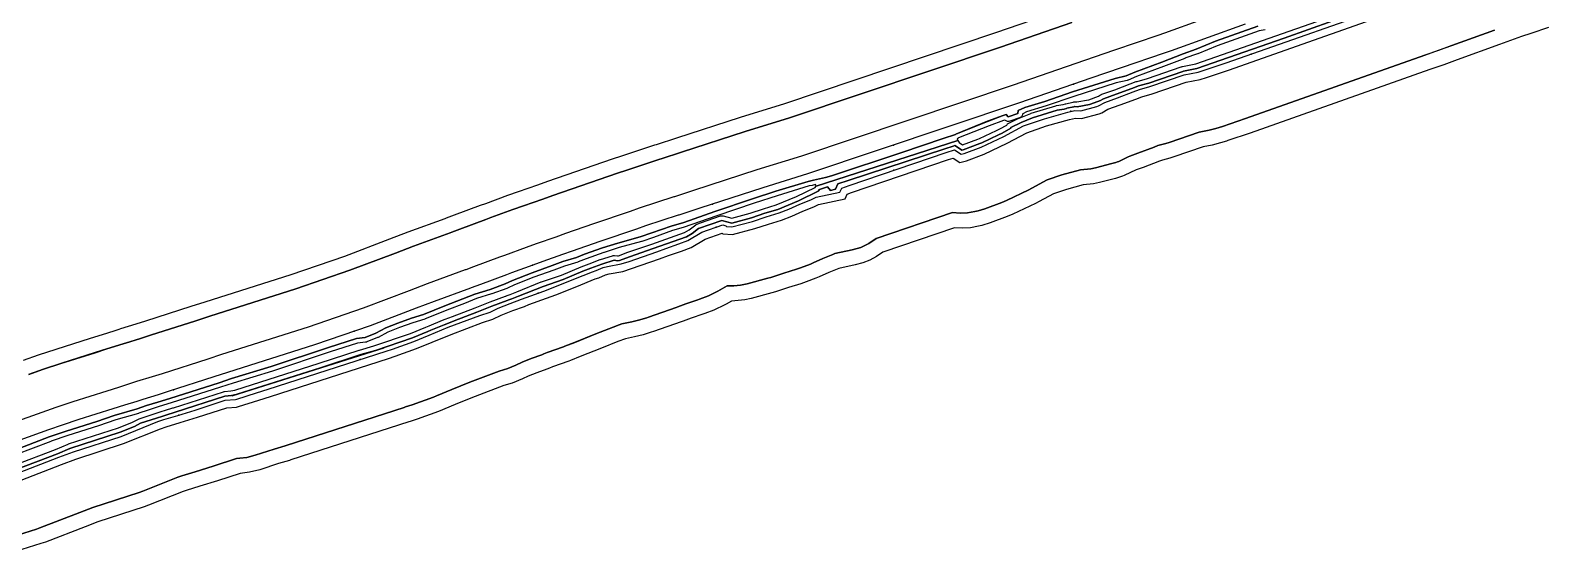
# Model space of a CAD drawing. Header units: inches. Extents: x 87989 to 118156, y 435697 to 451526.
# Drawn here: x 94547 to 95346, y 445001 to 445274 of the extents above; entities that cross this region are included whole.
import ezdxf

# ---------------------------------------------------------------- set-up
doc = ezdxf.new("R2010")
doc.units = ezdxf.units.IN
doc.header["$MEASUREMENT"] = 0
for name, color, linetype, true_color in [('As_waterkering_BWK', 7, 'Continuous', 0x7b8981), ('Beschermingszone_BWK', 7, 'Continuous', 0xcf890d), ('Grens_bebouwingsvrije_zone_BWK', 7, 'Continuous', 0x6789ae), ('Kernzone_BWK', 7, 'Continuous', 0xcb89af), ('Kunstwerken_BWK', 7, 'Continuous', 0xc78952), ('Referentiepunten_BWK', 7, 'Continuous', 0x178980)]:
    doc.layers.add(name, color=color, linetype=linetype, true_color=true_color)

msp = doc.modelspace()

# ---------------------------------------------------------------- linework, layer by layer
at = {"layer": 'As_waterkering_BWK'}
for points in [[(94541.014, 445040.9701), (94562.1417, 445049.1646), (94569.8109, 445052.0042), (94594.8661, 445060.1875), (94614.2106, 445067.9326), (94617.4101, 445068.9786), (94624.7831, 445071.242), (94633.8471, 445074.048), (94649.6746, 445079.2143), (94655.1511, 445079.5965), (94655.7426, 445079.7037), (94666.0613, 445083.0917), (94672.2264, 445084.9404), (94734.2878, 445104.9413), (94737.6759, 445106.1113), (94748.7992, 445110.0594), (94756.9288, 445113.4825), (94766.9649, 445117.5662), (94783.6143, 445123.7926), (94788.9822, 445125.4717), (94793.2235, 445127.5401), (94799.5858, 445130.0986), (94805.5712, 445132.2671), (94807.9152, 445133.2119), (94817.2383, 445136.5385), (94822.135, 445138.417), (94833.0351, 445142.7847), (94842.8904, 445146.7844), (94844.7212, 445147.3532), (94848.4098, 445148.9103), (94850.7377, 445149.5368), (94857.8486, 445150.856), (94862.1212, 445152.1851), (94876.6614, 445157.2425), (94881.4187, 445159.0507), (94888.2344, 445161.3866), (94892.9757, 445163.1529), (94900.3402, 445167.5996), (94911.3167, 445171.3872), (94912.9658, 445170.918), (94913.2629, 445170.5968), (94916.1763, 445170.3448), (94927.0242, 445173.2552), (94934.1451, 445175.5787), (94940.9965, 445177.6854), (94946.1213, 445179.6927), (94951.8873, 445182.2858), (94957.6099, 445184.5926), (94960.4551, 445185.9074), (94972.8963, 445188.5707), (94973.9227, 445190.7904), (94977.7893, 445192.141), (95028.8263, 445209.556), (95033.1471, 445210.9457), (95036.7227, 445208.5772), (95038.3795, 445208.9761), (95047.2515, 445212.2793), (95059.1355, 445217.8936), (95069.5749, 445223.5765), (95080.4976, 445227.2575), (95092.7533, 445230.7473), (95096.4496, 445231.5913), (95099.5867, 445231.4089), (95108.0858, 445233.6174), (95109.0289, 445233.9365), (95112.2348, 445235.8241), (95119.0128, 445238.2452), (95127.2447, 445241.3144), (95130.4412, 445242.5412), (95135.9877, 445244.0895), (95153.9673, 445250.25), (95161.3573, 445251.6747), (95164.5769, 445252.6907), (95176.065, 445256.5634), (95270.2035, 445289.8368)], [(95186.1331, 445276.9119), (95147.1511, 445262.9926), (95143.5676, 445261.6885), (95120.8216, 445253.9657), (95104.9669, 445248.5704), (95067.4871, 445235.58), (94955.9211, 445198.1688), (94932.3777, 445190.9199), (94899.2988, 445180.1988), (94888.2091, 445176.528), (94887.9176, 445176.4951), (94870.7486, 445170.8195), (94866.0553, 445169.2119), (94846.7753, 445162.5976), (94832.1443, 445157.5697), (94827.0466, 445155.7537), (94816.7597, 445152.1635), (94811.4179, 445150.2865), (94800.2078, 445146.1614), (94797.5275, 445145.1624), (94783.9793, 445140.1358), (94779.0607, 445138.2558), (94778.6695, 445138.1906), (94759.4878, 445131.1548), (94750.1755, 445127.6095), (94725.842, 445118.3578), (94696.5657, 445108.2607), (94650.9212, 445093.8044), (94643.7263, 445091.4877), (94619.6202, 445083.7563), (94614.3257, 445082.1155), (94606.2966, 445079.6398), (94603.1762, 445078.6006), (94596.7352, 445076.5942), (94590.5785, 445074.6467), (94572.7631, 445069.0186), (94563.9823, 445066.108), (94556.6497, 445063.5734), (94541.6177, 445058.1117)]]:
    msp.add_lwpolyline(points, dxfattribs=at)
at = {"layer": 'Beschermingszone_BWK'}
for points in [[(94543.6199, 445100.3311), (94551.4764, 445103.0477), (94560.7536, 445106.1224), (94578.8232, 445111.8329), (94585.0548, 445113.8039), (94591.2145, 445115.7229), (94593.9744, 445116.642), (94594.805, 445116.9083), (94602.8075, 445119.3758), (94607.8922, 445120.9516), (94631.7942, 445128.6176), (94639.0569, 445130.9559), (94684.3182, 445145.291), (94712.5509, 445155.0282), (94736.3074, 445164.0605), (94745.8346, 445167.6861), (94765.2851, 445174.8219), (94766.0217, 445175.0237), (94770.2341, 445176.6328), (94783.9343, 445181.7169), (94786.6635, 445182.7339), (94798.2194, 445186.9842), (94803.8698, 445188.9718), (94814.0771, 445192.5338), (94819.2631, 445194.3804), (94834.1102, 445199.4838), (94853.4087, 445206.1045), (94858.3094, 445207.7819), (94875.6767, 445213.5243), (94876.4814, 445213.7271), (94887.1589, 445217.261), (94920.6274, 445228.1065), (94943.9815, 445235.2994), (95054.9012, 445272.4939), (95092.299, 445285.4556)], [(94540.4215, 445008.2709), (94550.363, 445011.4135), (94552.2238, 445012.0679), (94573.1293, 445020.1762), (94580.009, 445022.7235), (94604.4906, 445030.7194), (94606.3885, 445031.4085), (94624.7996, 445038.7798), (94626.7762, 445039.426), (94633.9156, 445041.6178), (94643.2405, 445044.5064), (94655.6533, 445048.5562), (94657.3095, 445048.6718), (94660.9734, 445049.1467), (94665.4132, 445050.2507), (94675.3501, 445053.5134), (94681.1304, 445055.2466), (94681.7354, 445055.4348), (94743.7968, 445075.4357), (94744.4067, 445075.6393), (94747.92, 445076.8532), (94759.1685, 445080.8451), (94760.8291, 445081.4888), (94768.7861, 445084.8392), (94778.2385, 445088.6854), (94793.6784, 445094.4595), (94798.2366, 445095.8852), (94802.5706, 445097.6085), (94805.8168, 445099.1916), (94810.652, 445101.1361), (94816.1309, 445103.1211), (94817.1602, 445103.5148), (94818.9231, 445104.2254), (94827.6561, 445107.3414), (94828.3417, 445107.5952), (94833.452, 445109.5575), (94844.6292, 445114.0345), (94853.6275, 445117.6586), (94856.7771, 445118.7935), (94858.1919, 445119.3908), (94863.5029, 445120.376), (94867.0569, 445121.2552), (94871.3295, 445122.5843), (94872.3053, 445122.9057), (94886.8455, 445127.9631), (94887.6756, 445128.2652), (94891.9538, 445129.8913), (94898.2847, 445132.061), (94899.0563, 445132.3369), (94903.7976, 445134.1031), (94908.7374, 445136.4606), (94913.6733, 445139.4067), (94917.215, 445139.3477), (94920.7415, 445139.6814), (94924.2093, 445140.4037), (94935.0572, 445143.3141), (94936.6406, 445143.7844), (94943.5093, 445146.0257), (94950.1073, 445148.0544), (94952.3027, 445148.8207), (94957.4275, 445150.828), (94958.8359, 445151.4201), (94964.0445, 445153.7625), (94969.2002, 445155.8408), (94970.2829, 445156.3089), (94979.3853, 445158.2574), (94983.8848, 445159.5532), (94988.1155, 445161.5594), (94991.9661, 445164.2235), (95032.2482, 445177.9686), (95036.168, 445177.6089), (95040.1012, 445177.7664), (95043.9796, 445178.4386), (95045.6364, 445178.8375), (95049.1961, 445179.9244), (95058.068, 445183.2276), (95060.4932, 445184.2498), (95072.3772, 445189.864), (95073.9572, 445190.6664), (95082.0292, 445195.0606), (95089.6977, 445197.645), (95099.504, 445200.4113), (95104.9698, 445200.8799), (95107.3832, 445201.4053), (95115.8822, 445203.6138), (95118.0215, 445204.2528), (95118.9647, 445204.5719), (95119.6316, 445204.8061), (95124.643, 445207.1563), (95125.4305, 445207.6193), (95129.6417, 445209.1251), (95138.2136, 445212.3202), (95140.1843, 445213.0758), (95144.3224, 445214.2309), (95146.036, 445214.7632), (95161.9645, 445220.2209), (95167.2257, 445221.2352), (95170.6867, 445222.1118), (95174.1929, 445223.2214), (95186.1817, 445227.2615), (95280.534, 445260.6087), (95287.8546, 445263.1961), (95294.8308, 445265.6622), (95317.1588, 445273.766)], [(95345.693, 445275.1685), (95336.3384, 445272.0993), (95331.4243, 445270.4063), (95319.8805, 445266.2432), (95297.5284, 445258.1309), (95290.5205, 445255.6533), (95283.2, 445253.066), (95188.7925, 445219.6997), (95177.0351, 445215.7341), (95176.3139, 445215.4988), (95173.0943, 445214.4827), (95168.7401, 445213.3798), (95164.0283, 445212.4715), (95148.6291, 445207.1951), (95146.4733, 445206.5255), (95142.6986, 445205.4718), (95141.0443, 445204.8379), (95132.3846, 445201.6102), (95128.7269, 445200.277), (95122.3677, 445197.2885), (95121.5287, 445196.9939), (95120.5855, 445196.6748), (95117.8942, 445195.871), (95109.3952, 445193.6625), (95106.359, 445193.0014), (95100.9356, 445192.5269), (95092.072, 445190.003), (95085.2433, 445187.7017), (95077.7821, 445183.6401), (95075.7944, 445182.6306), (95063.9104, 445177.0163), (95060.8594, 445175.7304), (95051.9874, 445172.4272), (95047.5092, 445171.0598), (95045.8524, 445170.6608), (95041.7104, 445169.9063), (95037.5084, 445169.6435), (95033.3047, 445169.8762), (94995.521, 445156.9835), (94992.2329, 445154.6955), (94988.6913, 445152.8239), (94984.9484, 445151.3966), (94981.0599, 445150.4346), (94972.455, 445148.5351), (94967.1818, 445146.4017), (94962.1171, 445144.124), (94960.3452, 445143.3791), (94955.2204, 445141.3717), (94952.4584, 445140.4077), (94945.9259, 445138.3991), (94939.1223, 445136.1791), (94937.1303, 445135.5873), (94926.2823, 445132.6769), (94922.9486, 445131.9373), (94915.9763, 445131.3534), (94913.1343, 445129.7668), (94912.4757, 445129.3779), (94906.5903, 445126.6064), (94901.849, 445124.8402), (94900.8784, 445124.4931), (94894.6725, 445122.3663), (94890.5179, 445120.7871), (94889.4737, 445120.4071), (94874.9334, 445115.3497), (94873.7058, 445114.9454), (94869.4332, 445113.6162), (94864.9621, 445112.5102), (94860.1961, 445111.5532), (94856.1621, 445110.0688), (94847.6212, 445106.6151), (94836.3725, 445102.1098), (94831.2072, 445100.126), (94830.3446, 445099.8067), (94821.7638, 445096.745), (94820.1509, 445096.0949), (94818.856, 445095.5995), (94813.5078, 445093.6618), (94809.0667, 445091.8759), (94806.0773, 445090.418), (94800.6248, 445088.25), (94796.2755, 445086.8896), (94781.1478, 445081.2323), (94771.8461, 445077.4474), (94763.9335, 445074.1157), (94761.8445, 445073.3059), (94750.5637, 445069.3027), (94747.018, 445068.0775), (94746.2507, 445067.8214), (94684.1893, 445047.8205), (94683.4282, 445047.5837), (94677.7472, 445045.8802), (94667.9088, 445042.6499), (94662.3996, 445041.2749), (94657.5313, 445040.6678), (94645.6646, 445036.8827), (94636.2724, 445033.9728), (94629.1932, 445031.7996), (94627.5322, 445031.2565), (94609.362, 445023.9816), (94606.9744, 445023.1148), (94582.6408, 445015.1672), (94575.9648, 445012.6953), (94555.1167, 445004.6093), (94552.7757, 445003.786), (94542.7739, 445000.6249)], [(95094.8976, 445277.8894), (95057.4829, 445264.9218), (94946.4306, 445227.6829), (94923.0377, 445220.4785), (94889.6491, 445209.6585), (94878.9923, 445206.1313), (94878.1876, 445205.9285), (94860.861, 445200.1999), (94856.0029, 445198.5368), (94836.7082, 445191.9174), (94821.9054, 445186.8295), (94816.7375, 445184.9892), (94806.5139, 445181.4214), (94800.9268, 445179.4565), (94789.4418, 445175.2318), (94786.7226, 445174.2185), (94773.0537, 445169.1462), (94768.7675, 445167.5088), (94768.0306, 445167.3078), (94748.6352, 445160.1925), (94739.1521, 445156.5834), (94715.2773, 445147.506), (94686.8306, 445137.695), (94641.4906, 445123.3351), (94634.2418, 445121.0012), (94610.298, 445113.3218), (94605.1702, 445111.7327), (94597.1623, 445109.2635), (94596.5021, 445109.0518), (94593.6682, 445108.1081), (94587.4508, 445106.1712), (94581.2346, 445104.205), (94563.2171, 445098.5114), (94554.0417, 445095.4703), (94546.2927, 445092.7911)]]:
    msp.add_lwpolyline(points, dxfattribs=at)
for points in [[(94539.2051, 445045.248, 0), (94560.4766, 445053.3457, 0), (94566.9961, 445056.166, 0), (94567.2227, 445056.252, 0), (94593.6172, 445064.7246, 0), (94600.9043, 445067.7227, 0), (94604.0625, 445069.3184, 0), (94604.4141, 445069.4648, 0), (94612.8125, 445072.209, 0), (94616.0293, 445073.2617, 0), (94618.2129, 445073.9746, 0), (94618.2813, 445073.9961, 0), (94622.0449, 445075.1094, 0), (94622.5449, 445075.2617, 0), (94648.7617, 445083.6504, 0), (94649.0898, 445083.7305, 0), (94649.2773, 445083.7559, 0), (94652.5313, 445084.0801, 0), (94654.7109, 445084.5645, 0), (94699.0156, 445098.6641, 0), (94720.1328, 445105.543, 0), (94720.2344, 445105.5723, 0), (94727.9141, 445107.7207, 0), (94747.1875, 445114.2637, 0), (94755.1934, 445117.6348, 0), (94756.875, 445118.3418, 0), (94763.8789, 445121.2148, 0), (94763.9531, 445121.2441, 0), (94765.3516, 445121.7676, 0), (94769.1855, 445123.2012, 0), (94781.1523, 445127.8652, 0), (94789.0273, 445130.959, 0), (94797.1016, 445133.9512, 0), (94797.166, 445133.9746, 0), (94797.9277, 445134.2813, 0), (94798.0332, 445134.3223, 0), (94799.5117, 445134.8574, 0), (94802.998, 445136.1699, 0), (94815.9023, 445141.3965, 0), (94816.0332, 445141.4453, 0), (94826.5254, 445145.0254, 0), (94836.8184, 445149.3008, 0), (94836.8848, 445149.3281, 0), (94841.0898, 445150.9316, 0), (94846.8652, 445153.1406, 0), (94847.0117, 445153.1914, 0), (94853.3984, 445155.1895, 0), (94853.752, 445155.2715, 0), (94854.1152, 445155.3027, 0), (94854.4805, 445155.2813, 0), (94855.9512, 445155.0801, 0), (94856.418, 445155.168, 0), (94861.4004, 445156.9824, 0), (94873.9824, 445161.3203, 0), (94891.1563, 445167.3105, 0), (94893.7422, 445168.8711, 0), (94897.0977, 445171.4922, 0), (94897.3906, 445171.6777, 0), (94899.5566, 445172.4824, 0), (94910.1211, 445176.1113, 0), (94910.4785, 445176.2051, 0), (94910.8457, 445176.2461, 0), (94911.2148, 445176.2305, 0), (94911.5781, 445176.1621, 0), (94916.0449, 445174.9688, 0), (94925.7422, 445177.5703, 0), (94932.7852, 445179.8691, 0), (94939.4805, 445181.9277, 0), (94950.0547, 445186.3965, 0), (94959.8887, 445191.1328, 0), (94960.2793, 445191.6191, 0), (94960.4414, 445191.7852, 0), (95035.0106, 445215.7867, 0), (95035.6328, 445214.6973, 0), (95037.5098, 445213.4531, 0), (95045.502, 445216.4297, 0), (95046.4414, 445216.873, 0), (95055.3242, 445221.0703, 0), (95057.0977, 445221.9082, 0), (95060.6895, 445223.873, 0), (95060.8984, 445224.1855, 0), (95061.1523, 445224.4609, 0), (95061.4453, 445224.6973, 0), (95061.7715, 445224.8867, 0), (95067.1211, 445227.4766, 0), (95067.252, 445227.5371, 0), (95073.3496, 445230.0645, 0), (95073.5859, 445230.1484, 0), (95086.5332, 445234.0488, 0), (95086.8145, 445234.1152, 0), (95090.3984, 445234.7559, 0), (95091.5215, 445235.0762, 0), (95091.584, 445235.0918, 0), (95091.6875, 445235.1191, 0), (95091.752, 445235.1348, 0), (95095.4473, 445235.9785, 0), (95095.6211, 445236.0117, 0), (95095.9004, 445236.0547, 0), (95096.252, 445236.084, 0), (95096.5352, 445236.0879, 0), (95096.7109, 445236.084, 0), (95097.5566, 445236.0352, 0), (95103.7656, 445237.1445, 0), (95103.9219, 445237.1855, 0), (95108.9609, 445239.1191, 0), (95109.959, 445239.707, 0), (95110.1699, 445239.8164, 0), (95110.498, 445239.9707, 0), (95110.7148, 445240.0605, 0), (95117.4707, 445242.4727, 0), (95125.6523, 445245.5234, 0), (95128.8281, 445246.7422, 0), (95128.9395, 445246.7813, 0), (95129.1191, 445246.8418, 0), (95129.2305, 445246.875, 0), (95134.6523, 445248.3887, 0), (95152.5078, 445254.5078, 0), (95152.6758, 445254.5586, 0), (95152.9453, 445254.6289, 0), (95153.1152, 445254.668, 0), (95160.0762, 445256.0098, 0), (95205.7051, 445272.0391, 0), (95231.3281, 445281.0313, 0)], [(94538.5488, 445052.8359, 0), (94557.1543, 445059.9375, 0), (94566.0918, 445062.9707, 0), (94582.1738, 445068.0625, 0), (94591.334, 445071.2051, 0), (94603.3594, 445074.6719, 0), (94608.3438, 445076.4063, 0), (94614.1406, 445078.2461, 0), (94620.5859, 445080.1426, 0), (94646.4238, 445088.377, 0), (94653.0332, 445090.5977, 0), (94673.8184, 445096.9297, 0), (94704.0059, 445106.957, 0), (94718.6855, 445111.6699, 0), (94723.1992, 445112.1582, 0), (94723.2754, 445112.1836, 0), (94728.8789, 445114.4648, 0), (94734.1797, 445117.1953, 0), (94740.4082, 445119.7949, 0), (94747.5586, 445122.2871, 0), (94753.8809, 445124.2383, 0), (94759.6387, 445126.5117, 0), (94765.2461, 445128.8457, 0), (94774.5898, 445132.4707, 0), (94780.9277, 445134.9629, 0), (94788.9766, 445137.4961, 0), (94796.9707, 445140.3652, 0), (94800.7832, 445142.2246, 0), (94811.0449, 445146.1758, 0), (94821.6621, 445149.9668, 0), (94827.2949, 445152.1348, 0), (94834.418, 445154.2246, 0), (94838.6172, 445155.9258, 0), (94848.0957, 445159.2832, 0), (94856.1133, 445161.8301, 0), (94867.9863, 445165.0742, 0), (94874.043, 445167.1934, 0), (94884.2266, 445170.7676, 0), (94890.9453, 445172.7188, 0), (94907.25, 445178.5137, 0), (94927.0215, 445185.1777, 0), (94939.209, 445189.0781, 0), (94956.2188, 445194.2773, 0), (94958.9805, 445194.873, 0), (94965.3398, 445196.3398, 0), (94968.4844, 445197.1328, 0), (95005.4414, 445209.5, 0), (95027.2598, 445216.8184, 0), (95033.7402, 445218.9902, 0), (95033.8438, 445219.1953, 0), (95050.5273, 445225.8574, 0), (95058.2188, 445228.7285, 0), (95060.4395, 445229.3789, 0), (95061.4648, 445228.2871, 0), (95066.5801, 445230.002, 0), (95066.7773, 445231.5469, 0), (95070.1895, 445233.1172, 0), (95080.6445, 445236.3672, 0), (95095.2168, 445241.2969, 0), (95117.6426, 445248.4473, 0), (95123.4922, 445249.8008, 0), (95127.9883, 445251.752, 0), (95142.2363, 445257.0059, 0), (95153.4492, 445261.3398, 0), (95160.2734, 445263.7227, 0), (95170.457, 445267.9473, 0), (95192.8301, 445275.8555, 0)], [(95196.5527, 445273.9336, 0), (95193.4531, 445273.4258, 0), (95171.3535, 445265.6133, 0), (95161.2324, 445261.4141, 0), (95161.0977, 445261.3613, 0), (95154.3496, 445259.0059, 0), (95154.2734, 445258.9785, 0), (95143.1191, 445254.666, 0), (95128.9199, 445249.4297, 0), (95124.4883, 445247.5078, 0), (95124.3477, 445247.4512, 0), (95124.0566, 445247.3652, 0), (95118.3047, 445246.0332, 0), (95095.9961, 445238.9219, 0), (95081.416, 445233.9883, 0), (95071.0879, 445230.7773, 0), (95069.082, 445229.8555, 0), (95069.0605, 445229.6855, 0), (95068.9785, 445229.2949, 0), (95068.8359, 445228.9219, 0), (95068.6348, 445228.5762, 0), (95068.3809, 445228.2676, 0), (95068.0801, 445228.002, 0), (95067.7422, 445227.7891, 0), (95067.375, 445227.6328, 0), (95062.2598, 445225.916, 0), (95061.8691, 445225.8203, 0), (95061.4707, 445225.7871, 0), (95061.0703, 445225.8184, 0), (95060.6797, 445225.9141, 0), (95060.3105, 445226.0703, 0), (95059.9707, 445226.2832, 0), (95059.6699, 445226.5488, 0), (95059.0078, 445226.3555, 0), (95051.4277, 445223.5254, 0), (95035.3945, 445217.123, 0), (95035.1328, 445216.916, 0), (95034.8438, 445216.7461, 0), (95034.5352, 445216.6191, 0), (95035.0106, 445215.7867, 0), (94960.4414, 445191.7852, 0), (94960.1055, 445192.6426, 0), (94958.3203, 445192.1738, 0), (94956.8477, 445191.8555, 0), (94939.9551, 445186.6914, 0), (94927.8008, 445182.8027, 0), (94908.1387, 445176.1758, 0), (94890.498, 445169.9688, 0), (94884.9902, 445168.3867, 0), (94874.8848, 445164.8379, 0), (94868.8105, 445162.7148, 0), (94868.6445, 445162.6621, 0), (94856.8223, 445159.4316, 0), (94848.9316, 445156.9277, 0), (94848.8535, 445156.9004, 0), (94839.5039, 445153.5879, 0), (94835.3574, 445151.9063, 0), (94835.1211, 445151.8242, 0), (94828.0977, 445149.7637, 0), (94822.5313, 445147.623, 0), (94811.9141, 445143.832, 0), (94801.7813, 445139.9297, 0), (94798.0664, 445138.1191, 0), (94797.8164, 445138.0137, 0), (94789.8203, 445135.1426, 0), (94789.7266, 445135.1113, 0), (94781.7598, 445132.6035, 0), (94775.498, 445130.1426, 0), (94766.1777, 445126.5254, 0), (94760.5781, 445124.1953, 0), (94754.7988, 445121.9141, 0), (94754.6191, 445121.8496, 0), (94748.3809, 445119.9258, 0), (94748.2969, 445119.8965, 0), (94741.3027, 445117.459, 0), (94735.2344, 445114.9258, 0), (94730.0234, 445112.2422, 0), (94729.8223, 445112.1504, 0), (94724.2168, 445109.8672, 0), (94724.0898, 445109.8203, 0), (94724.0137, 445109.793, 0), (94723.6328, 445109.6953, 0), (94723.4688, 445109.6719, 0), (94719.209, 445109.2109, 0), (94704.7832, 445104.5801, 0), (94674.5762, 445094.5469, 0), (94653.8301, 445088.2266, 0), (94653.7617, 445088.2051, 0), (94647.2031, 445086, 0), (94621.3184, 445077.752, 0), (94614.8711, 445075.8555, 0), (94609.166, 445074.043, 0), (94609.1016, 445074.0215, 0), (94604.1816, 445072.3105, 0), (94604.0527, 445072.2695, 0), (94592.0859, 445068.8203, 0), (94582.957, 445065.6895, 0), (94566.8711, 445060.5957, 0), (94558.0449, 445057.6016, 0), (94557.957, 445057.5703, 0), (94539.4336, 445050.4961, 0)], [(95232.1563, 445278.6738, 0), (95206.5352, 445269.6816, 0), (95160.7324, 445253.5918, 0), (95153.5879, 445252.2129, 0), (95153.3184, 445252.1426, 0), (95135.3945, 445246, 0), (95129.9043, 445244.4668, 0), (95129.7246, 445244.4082, 0), (95126.5371, 445243.1855, 0), (95118.3262, 445240.123, 0), (95111.5566, 445237.7051, 0), (95111.2266, 445237.5527, 0), (95110.0508, 445236.8594, 0), (95104.6875, 445234.8008, 0), (95104.3008, 445234.6992, 0), (95097.7051, 445233.5215, 0), (95096.5664, 445233.5879, 0), (95096.2832, 445233.584, 0), (95096.0039, 445233.541, 0), (95092.3086, 445232.6973, 0), (95092.2051, 445232.6699, 0), (95090.9629, 445232.3164, 0), (95087.2539, 445231.6543, 0), (95074.3066, 445227.7539, 0), (95068.2109, 445225.2266, 0), (95062.8613, 445222.6367, 0), (95062.8457, 445222.1914, 0), (95058.2305, 445219.6777, 0), (95056.3926, 445218.8105, 0), (95047.5098, 445214.6133, 0), (95046.4746, 445214.123, 0), (95037.7949, 445210.8926, 0), (95037.1016, 445210.7246, 0), (95034.252, 445212.6133, 0), (95033.4492, 445213.1445, 0), (95032.5352, 445212.8496, 0), (95028.2148, 445211.459, 0), (94977.291, 445194.7109, 0), (94971.918, 445193.0508, 0), (94970.5723, 445190.1191, 0), (94967.9355, 445189.5547, 0), (94966.457, 445191.4609, 0), (94962.2129, 445190.0332, 0), (94961.4863, 445189.127, 0), (94951.0859, 445184.1172, 0), (94940.3379, 445179.5742, 0), (94933.541, 445177.4844, 0), (94926.4551, 445175.1738, 0), (94916.0449, 445172.3809, 0), (94910.9336, 445173.748, 0), (94898.6367, 445169.5215, 0), (94895.1621, 445166.8086, 0), (94892.2266, 445165.0371, 0), (94874.8027, 445158.959, 0), (94862.2344, 445154.625, 0), (94857.0781, 445152.748, 0), (94856.0137, 445152.5488, 0), (94854.1445, 445152.8027, 0), (94847.7578, 445150.8066, 0), (94841.9824, 445148.5977, 0), (94837.7773, 445146.9922, 0), (94827.4082, 445142.6855, 0), (94816.8418, 445139.0781, 0), (94803.9082, 445133.8418, 0), (94800.3789, 445132.5137, 0), (94798.9043, 445131.9785, 0), (94798.8398, 445131.9551, 0), (94798.0352, 445131.6309, 0), (94789.918, 445128.625, 0), (94782.0645, 445125.5371, 0), (94770.0762, 445120.8652, 0), (94766.2383, 445119.4297, 0), (94764.8262, 445118.9023, 0), (94757.834, 445116.0332, 0), (94756.1641, 445115.3301, 0), (94748.0762, 445111.9258, 0), (94728.6543, 445105.332, 0), (94720.9082, 445103.1641, 0), (94699.7813, 445096.2852, 0), (94655.3633, 445082.1465, 0), (94652.9258, 445081.6074, 0), (94649.5234, 445081.2695, 0), (94623.293, 445072.877, 0), (94622.7656, 445072.7148, 0), (94618.9883, 445071.5996, 0), (94616.8066, 445070.8848, 0), (94613.5898, 445069.834, 0), (94605.1914, 445067.0879, 0), (94601.9453, 445065.4473, 0), (94594.4766, 445062.375, 0), (94567.9883, 445053.8711, 0), (94561.418, 445051.0293, 0), (94539.7598, 445042.7832, 0)]]:
    msp.add_polyline3d(points, dxfattribs=at)
at = {"layer": 'Grens_bebouwingsvrije_zone_BWK'}
for points in [[(94542.3417, 445037.1948), (94563.5595, 445045.4242), (94571.1267, 445048.2261), (94596.2318, 445056.4257), (94615.577, 445064.171), (94618.6186, 445065.1654), (94625.9615, 445067.4195), (94635.0592, 445070.2359), (94650.446, 445075.2584), (94655.6484, 445075.6215), (94656.7277, 445075.817), (94667.2598, 445079.2752), (94673.4145, 445081.1207), (94735.5543, 445101.1469), (94738.9978, 445102.336), (94750.2455, 445106.3283), (94758.4588, 445109.7866), (94768.4196, 445113.8397), (94784.9129, 445120.0077), (94790.4643, 445121.7442), (94794.8484, 445123.8822), (94801.0137, 445126.3615), (94807.0006, 445128.5306), (94809.3356, 445129.4717), (94818.6269, 445132.787), (94823.5953, 445134.693), (94834.5311, 445139.075), (94844.2383, 445143.0146), (94846.0957, 445143.5916), (94849.7135, 445145.1188), (94851.6237, 445145.6329), (94858.8108, 445146.9662), (94863.3726, 445148.3853), (94878.0293, 445153.4833), (94882.7781, 445155.2882), (94889.5812, 445157.6198), (94894.7228, 445159.5352), (94902.0453, 445163.9565), (94911.0743, 445167.0721), (94911.3768, 445166.745), (94916.5329, 445166.299), (94928.1637, 445169.4195), (94935.3534, 445171.7654), (94942.3156, 445173.9062), (94947.672, 445176.0042), (94953.456, 445178.6054), (94959.1976, 445180.9199), (94961.7283, 445182.0894), (94975.6882, 445185.0777), (94976.842, 445187.5731), (94979.0947, 445188.36), (95030.0847, 445205.759), (95032.5412, 445206.549), (95035.9658, 445204.2806), (95039.5497, 445205.1436), (95048.8064, 445208.59), (95060.9476, 445214.3257), (95071.1819, 445219.897), (95081.6847, 445223.4365), (95093.7469, 445226.8712), (95096.7854, 445227.565), (95099.9833, 445227.3791), (95109.2313, 445229.7822), (95110.7023, 445230.28), (95113.9375, 445232.1847), (95120.3843, 445234.4876), (95128.6601, 445237.5731), (95131.6983, 445238.7392), (95137.1746, 445240.2679), (95154.9992, 445246.3753), (95162.3411, 445247.7907), (95165.8178, 445248.8879), (95177.3705, 445252.7823), (95285.7263, 445291.0805)], [(94538.137, 445067.4866), (94553.3085, 445072.9991), (94560.7755, 445075.5801), (94569.6836, 445078.5328), (94587.5643, 445084.1817), (94593.7402, 445086.1352), (94600.1091, 445088.1192), (94603.2432, 445089.1629), (94611.3723, 445091.6694), (94616.613, 445093.2936), (94640.6668, 445101.0082), (94647.8791, 445103.3305), (94693.4254, 445117.7556), (94722.434, 445127.7604), (94746.6196, 445136.9559), (94755.9868, 445140.5222), (94776.1035, 445147.9008), (94776.4273, 445147.9548), (94780.4548, 445149.4942), (94794.042, 445154.5354), (94796.7349, 445155.539), (94808.0335, 445159.6967), (94813.4546, 445161.6015), (94823.7211, 445165.1846), (94828.8413, 445167.0087), (94843.5278, 445172.0556), (94862.8126, 445178.6715), (94867.559, 445180.2973), (94885.7638, 445186.3153), (94886.0533, 445186.348), (94896.186, 445189.702), (94929.3647, 445200.4554), (94952.8596, 445207.6895), (95064.2599, 445245.0451), (95101.7187, 445258.0282), (95117.6034, 445263.4337), (95140.2498, 445271.1227), (95143.7597, 445272.4), (95182.8093, 445286.3434)]]:
    msp.add_lwpolyline(points, dxfattribs=at)
at = {"layer": 'Kernzone_BWK'}
for points in [[(95192.8301, 445275.8555), (95170.457, 445267.9492), (95160.2734, 445263.7227), (95153.4492, 445261.3398), (95142.2363, 445257.0039), (95127.9883, 445251.75), (95123.4922, 445249.8008), (95117.6426, 445248.4453), (95095.2168, 445241.2969), (95080.6445, 445236.3672), (95070.1895, 445233.1172), (95066.7773, 445231.5469), (95066.5801, 445230.0039), (95061.4648, 445228.2852), (95060.4395, 445229.3789), (95058.2188, 445228.7305), (95050.5273, 445225.8594), (95033.8438, 445219.1953), (95033.7402, 445218.9883), (95027.2598, 445216.8164), (95005.4414, 445209.5), (94968.4844, 445197.1328), (94965.3398, 445196.3398), (94958.9805, 445194.875), (94956.2188, 445194.2773), (94939.209, 445189.0781), (94927.0215, 445185.1758), (94907.25, 445178.5156), (94890.9453, 445172.7188), (94884.2266, 445170.7695), (94874.043, 445167.1914), (94867.9863, 445165.0742), (94856.1133, 445161.832), (94848.0957, 445159.2852), (94838.6172, 445155.9258), (94834.418, 445154.2227), (94827.2949, 445152.1328), (94821.6621, 445149.9687), (94811.0449, 445146.1758), (94800.7832, 445142.2266), (94796.9707, 445140.3672), (94788.9766, 445137.4961), (94780.9277, 445134.9609), (94774.5898, 445132.4688), (94765.2461, 445128.8437), (94759.6387, 445126.5117), (94753.8809, 445124.2383), (94747.5586, 445122.2852), (94740.4082, 445119.793), (94734.1797, 445117.1953), (94728.8789, 445114.4648), (94723.2754, 445112.1836), (94723.1992, 445112.1563), (94718.6855, 445111.668), (94704.0059, 445106.957), (94673.8184, 445096.9297), (94653.0332, 445090.5977), (94646.4238, 445088.375), (94620.5859, 445080.1445), (94614.1406, 445078.2461), (94608.3438, 445076.4063), (94603.3594, 445074.6719), (94591.334, 445071.2031), (94582.1738, 445068.0625), (94566.0918, 445062.9727), (94557.1543, 445059.9375), (94538.5488, 445052.8359)], [(94539.7598, 445042.7852), (94561.418, 445051.0273), (94567.9883, 445053.8711), (94594.4766, 445062.375), (94601.9453, 445065.4453), (94605.1914, 445067.0898), (94613.5898, 445069.832), (94616.8066, 445070.8867), (94618.9883, 445071.5977), (94622.7656, 445072.7148), (94623.293, 445072.875), (94649.5234, 445081.2695), (94652.9258, 445081.6055), (94655.3633, 445082.1484), (94699.7813, 445096.2852), (94720.9082, 445103.1641), (94728.6543, 445105.332), (94748.0762, 445111.9258), (94756.1641, 445115.332), (94757.834, 445116.0352), (94764.8262, 445118.9023), (94766.2383, 445119.4297), (94770.0762, 445120.8633), (94782.0645, 445125.5352), (94789.918, 445128.625), (94798.0352, 445131.6289), (94798.8398, 445131.9531), (94798.9043, 445131.9805), (94800.3789, 445132.5117), (94803.9082, 445133.8438), (94816.8418, 445139.0781), (94827.4082, 445142.6836), (94837.7773, 445146.9922), (94841.9824, 445148.5977), (94847.7578, 445150.8047), (94854.1445, 445152.8047), (94856.0137, 445152.5508), (94857.0781, 445152.7461), (94862.2344, 445154.625), (94874.8027, 445158.9609), (94892.2266, 445165.0352), (94895.1621, 445166.8086), (94898.6367, 445169.5234), (94910.9336, 445173.7461), (94916.0449, 445172.3789), (94926.4551, 445175.1719), (94933.541, 445177.4844), (94940.3379, 445179.5742), (94951.0859, 445184.1172), (94961.4863, 445189.125), (94962.2129, 445190.0352), (94966.457, 445191.4609), (94967.9355, 445189.5547), (94970.5723, 445190.1172), (94971.918, 445193.0508), (94977.291, 445194.7109), (95028.2148, 445211.4609), (95032.5352, 445212.8477), (95033.4492, 445213.1445), (95034.252, 445212.6133), (95037.1016, 445210.7266), (95037.7949, 445210.8906), (95046.4746, 445214.125), (95047.5098, 445214.6133), (95056.3926, 445218.8086), (95058.2305, 445219.6758), (95062.8457, 445222.1914), (95062.8613, 445222.6367), (95068.2109, 445225.2266), (95074.3066, 445227.7539), (95087.2539, 445231.6523), (95090.9629, 445232.3164), (95092.2051, 445232.6719), (95092.3086, 445232.6953), (95096.0039, 445233.543), (95096.2832, 445233.5859), (95096.5664, 445233.5898), (95097.7051, 445233.5234), (95104.3008, 445234.6992), (95104.6875, 445234.8008), (95110.0508, 445236.8594), (95111.2266, 445237.5508), (95111.5566, 445237.707), (95118.3262, 445240.125), (95126.5371, 445243.1836), (95129.7246, 445244.4102), (95129.9043, 445244.4688), (95135.3945, 445246), (95153.3184, 445252.1406), (95153.5879, 445252.2148), (95160.7324, 445253.5898), (95206.5352, 445269.6797), (95232.1563, 445278.6719)], [(95317.1582, 445273.7656), (95294.8301, 445265.6641), (95287.8555, 445263.1953), (95280.5332, 445260.6094), (95186.1816, 445227.2617), (95174.1934, 445223.2227), (95170.6875, 445222.1133), (95167.2266, 445221.2344), (95161.9648, 445220.2227), (95146.0352, 445214.7617), (95144.3223, 445214.2305), (95140.1836, 445213.0742), (95138.2129, 445212.3203), (95129.6426, 445209.125), (95125.4297, 445207.6211), (95124.6426, 445207.1563), (95119.6309, 445204.8047), (95118.9648, 445204.5703), (95118.0215, 445204.2539), (95115.8828, 445203.6133), (95107.3828, 445201.4063), (95104.9707, 445200.8789), (95099.5039, 445200.4102), (95089.6973, 445197.6445), (95082.0293, 445195.0625), (95073.957, 445190.668), (95072.377, 445189.8633), (95060.4941, 445184.25), (95058.0684, 445183.2266), (95049.1953, 445179.9258), (95045.6367, 445178.8359), (95043.9805, 445178.4375), (95040.1016, 445177.7656), (95036.168, 445177.6094), (95032.248, 445177.9688), (94991.9668, 445164.2227), (94988.1152, 445161.5586), (94983.8848, 445159.5547), (94979.3848, 445158.2578), (94970.2832, 445156.3086), (94969.2012, 445155.8398), (94964.0449, 445153.7617), (94958.8359, 445151.4219), (94957.4277, 445150.8281), (94952.3027, 445148.8203), (94950.1074, 445148.0547), (94943.5098, 445146.0273), (94936.6406, 445143.7852), (94935.0566, 445143.3125), (94924.209, 445140.4023), (94920.7422, 445139.6797), (94917.2148, 445139.3477), (94913.6738, 445139.4063), (94908.7383, 445136.4609), (94903.7969, 445134.1016), (94899.0566, 445132.3359), (94898.2852, 445132.0625), (94891.9531, 445129.8906), (94887.6758, 445128.2656), (94886.8457, 445127.9648), (94872.3047, 445122.9063), (94871.3301, 445122.5859), (94867.0566, 445121.2539), (94863.502, 445120.375), (94858.1914, 445119.3906), (94856.7773, 445118.793), (94853.627, 445117.6602), (94844.6289, 445114.0352), (94833.4512, 445109.5586), (94828.3418, 445107.5938), (94827.6563, 445107.3398), (94818.9238, 445104.2266), (94817.1602, 445103.5156), (94816.1309, 445103.1211), (94810.6523, 445101.1367), (94805.8164, 445099.1914), (94802.5703, 445097.6094), (94798.2363, 445095.8867), (94793.6777, 445094.4609), (94778.2383, 445088.6836), (94768.7852, 445084.8398), (94760.8281, 445081.4883), (94759.168, 445080.8438), (94747.9199, 445076.8516), (94744.4063, 445075.6406), (94743.7969, 445075.4375), (94681.7363, 445055.4336), (94681.1309, 445055.2461), (94675.3496, 445053.5117), (94665.4141, 445050.25), (94660.9727, 445049.1484), (94657.3086, 445048.6719), (94655.6523, 445048.5547), (94643.2402, 445044.5078), (94633.916, 445041.6172), (94626.7754, 445039.4258), (94624.7988, 445038.7813), (94606.3887, 445031.4102), (94604.4902, 445030.7188), (94580.0098, 445022.7227), (94573.1289, 445020.1758), (94552.2246, 445012.0664), (94550.3633, 445011.4141), (94540.4219, 445008.2695)], [(94546.293, 445092.793), (94554.041, 445095.4688), (94563.2168, 445098.5117), (94581.2344, 445104.2031), (94587.4512, 445106.1719), (94593.668, 445108.1094), (94596.502, 445109.0508), (94597.1621, 445109.2617), (94605.1699, 445111.7344), (94610.2988, 445113.3203), (94634.2422, 445121), (94641.4902, 445123.3359), (94686.8301, 445137.6953), (94715.2773, 445147.5078), (94739.1523, 445156.582), (94748.6348, 445160.1914), (94768.0313, 445167.3086), (94768.7676, 445167.5078), (94773.0527, 445169.1445), (94786.7227, 445174.2188), (94789.4414, 445175.2305), (94800.9277, 445179.457), (94806.5137, 445181.4219), (94816.7383, 445184.9883), (94821.9063, 445186.8281), (94836.709, 445191.918), (94856.002, 445198.5352), (94860.8613, 445200.1992), (94878.1875, 445205.9297), (94878.9922, 445206.1328), (94889.6484, 445209.6602), (94923.0371, 445220.4766), (94946.4297, 445227.6836), (95057.4824, 445264.9219), (95094.8984, 445277.8906)]]:
    msp.add_lwpolyline(points, dxfattribs=at)
at = {"layer": 'Kunstwerken_BWK'}
msp.add_line((94653.3634, 445081.5298), (94733.3076, 445106.7528), dxfattribs=at)
at = {"layer": 'Referentiepunten_BWK'}
for p in [(95189.3251, 445261.2502), (95095.8113, 445245.3971), (95094.4025, 445231.1239), (95001.0975, 445213.3177), (95001.3697, 445200.1872), (94906.0108, 445182.3742), (94907.7968, 445170.1726), (94811.3212, 445150.2509), (94814.3196, 445135.4971), (94717.5644, 445115.5029), (94720.6896, 445100.5589), (94622.4443, 445084.6621), (94625.2067, 445071.3731)]:
    msp.add_point(p, dxfattribs=at)

doc.saveas('drawing.dxf')
